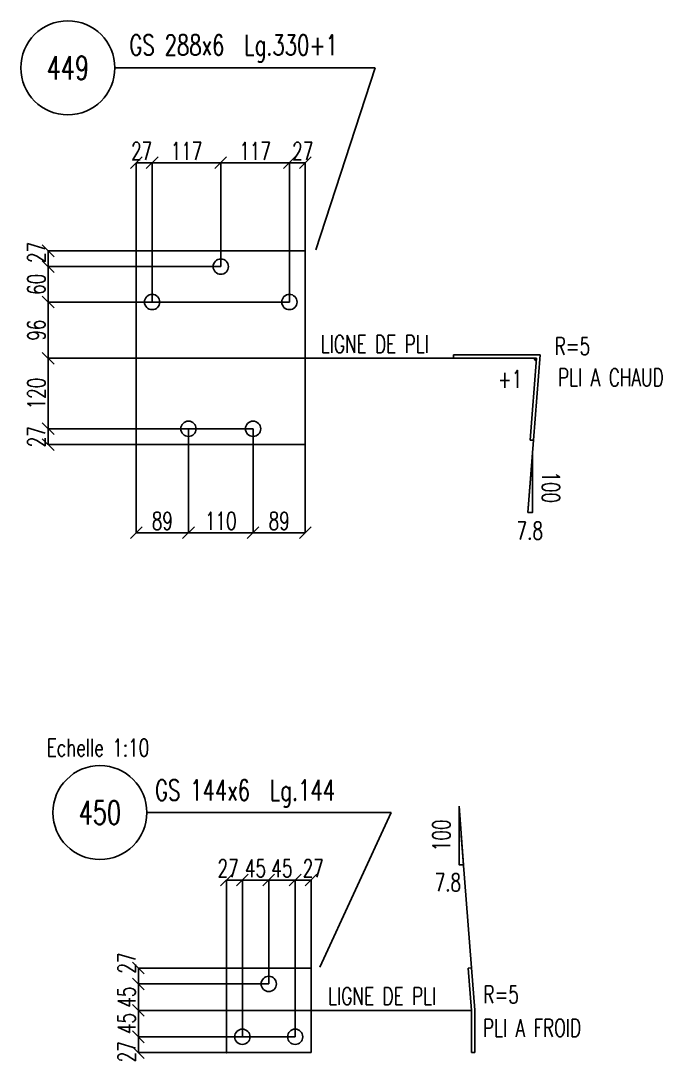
# Model space of a CAD drawing. Extents: x 161763 to 177983, y -163675 to -152195.
# Drawn here: x 173924 to 176108, y -160307 to -156751 of the extents above; entities that cross this region are included whole.
import ezdxf
from ezdxf.enums import TextEntityAlignment as Align

# ---------------------------------------------------------------- set-up
doc = ezdxf.new("R2010")
doc.units = 0
doc.header["$LTSCALE"] = 150
doc.header["$MEASUREMENT"] = 0
doc.layers.get('0').update_dxf_attribs({"linetype": 'CONTINUOUS'})
doc.layers.get('DEFPOINTS').update_dxf_attribs({"linetype": 'CONTINUOUS'})
for name, color, linetype in [('BOLLINI_1', 7, 'CONTINUOUS'), ('FORI', 2, 'CONTINUOUS'), ('LINEE_PIASTRE', 2, 'CONTINUOUS'), ('LS', 7, 'CONTINUOUS'), ('PIASTRE', 5, 'CONTINUOUS'), ('PIEGA', 6, 'CONTINUOUS'), ('PIEGA_F_446_50', 2, 'CONTINUOUS'), ('SEZIONI', 6, 'CONTINUOUS')]:
    doc.layers.add(name, color=color, linetype=linetype)
doc.styles.add('PIEGATI', font='ROMANS8.shx', dxfattribs={"width": 0.7})
doc.styles.add('QUOTE', font='ROMANS8.SHX', dxfattribs={"width": 0.7})
doc.styles.add('RQL', font='ROMANS8.SHX', dxfattribs={"width": 0.7})
doc.styles.add('RS', font='ROMANS8.shx', dxfattribs={"width": 0.7})
doc.styles.get("Standard").update_dxf_attribs({"font": 'ROMANS8.SHX', "width": 0.7})
doc.dimstyles.new('TRATTO', dxfattribs={"dimscale": 0, "dimtxt": 60, "dimasz": 40, "dimexe": 0, "dimexo": 0, "dimgap": 10, "dimtad": 1, "dimrnd": 0.5, "dimdsep": 46, "dimtxsty": 'RS', "dimblk1": 'OBLIQUE', "dimblk2": 'OBLIQUE', "dimsah": 1, "dimcen": 0.09, "dimclrd": 2, "dimclre": 2, "dimclrt": 7, "dimadec": 0, "dimazin": 0, "dimtfac": 1, "dimtix": 1, "dimtmove": 2, "dimatfit": 3, "dimfxl": 1, "dimtolj": 1, "dimtzin": 0, "dimarcsym": 0})

# ---------------------------------------------------------------- blocks, each defined once
blk = doc.blocks.new('MRKR_98')
blk.add_point((0, 0))
at = {"color": 7, "style": 'QUOTE', "width": 0.5, "flags": 1}
for tag, p in [('TI', (3.7, 6.8)), ('NFORI', (3.7, 5.3)), ('AUX2', (3.7, 4.9)), ('FAM', (3.7, 4.5)), ('AUX1', (3.7, 4.2)), ('COMMESSA', (3.7, 3.8)), ('SPESSORE', (3.7, 2.5)), ('SV', (3.7, 1.8)), ('QUA', (3.7, 1.1)), ('DI_S', (3.7, 6.4)), ('D_S', (3.7, 6)), ('E_S', (3.7, 5.7)), ('MD', (3.7, 3.5)), ('MP', (3.7, 3.2)), ('LARGHEZZA', (3.7, 2.8)), ('NP', (3.7, 2.1)), ('PESO', (3.7, 1.4)), ('LUN', (3.7, 0.8)), ('PROF', (3.7, 0.4)), ('POS', (3.7, 0.1))]:
    blk.add_attdef(tag, p, '', height=0.2, dxfattribs=at)
at = {"color": 7, "flags": 1}
for tag, p in [('LAV1', (5.3, 6.9)), ('LAV2', (5.3, 6.5)), ('LAV3', (5.3, 6.2)), ('LAV4', (5.3, 5.9)), ('LAV5', (5.3, 5.5)), ('LAV6', (5.3, 5.2)), ('LAV7', (5.3, 4.9)), ('LAV8', (5.3, 4.5)), ('LAV9', (5.3, 4.2)), ('LAV10', (5.3, 3.9))]:
    blk.add_attdef(tag, p, '', height=0.2, dxfattribs=at)
blk = doc.blocks.new('16')
blk.add_circle((0, 0), 1)
blk = doc.blocks.new('_OBLIQUE')
at = {"color": 0, "linetype": 'ByBlock'}
blk.add_line((-0.5, -0.5), (0.5, 0.5), dxfattribs=at)
blk = doc.blocks.new('*D42')
at = {"layer": 'DEFPOINTS', "color": 0, "transparency": 16777216}
for p in [(174016.8, -158139.9), (174714.8, -158139.9), (174316.8, -158193.9)]:
    blk.add_point(p, dxfattribs=at)
at = {"layer": 'SEZIONI', "color": 2, "lineweight": -2, "transparency": 16777216}
for p, q in [((174714.8, -158139.9), (174016.8, -158139.9)), ((174016.8, -158193.9), (174016.8, -158139.9)), ((174316.8, -158193.9), (174016.8, -158193.9))]:
    blk.add_line(p, q, dxfattribs=at)
at = {"layer": 'SEZIONI', "color": 2, "lineweight": -2, "transparency": 16777216, "xscale": 40, "yscale": 40, "zscale": 40}
for p, rotation in [((174016.8, -158139.9), 90), ((174016.8, -158193.9), 270)]:
    blk.add_blockref('_OBLIQUE', p, dxfattribs=dict(at, rotation=rotation))
at = {"layer": 'SEZIONI', "color": 7, "transparency": 16777216, "insert": (173976.8, -158166.9), "char_height": 60, "attachment_point": 5, "rotation": 90, "style": 'RS'}
blk.add_mtext('\\A1;27', dxfattribs=at)
blk = doc.blocks.new('*D43')
at = {"layer": 'DEFPOINTS', "color": 0, "transparency": 16777216}
for p in [(174016.8, -157899.9), (174316.8, -157899.9), (174714.8, -158139.9)]:
    blk.add_point(p, dxfattribs=at)
at = {"layer": 'SEZIONI', "color": 2, "lineweight": -2, "transparency": 16777216}
for p, q in [((174316.8, -157899.9), (174016.8, -157899.9)), ((174016.8, -158139.9), (174016.8, -157899.9)), ((174714.8, -158139.9), (174016.8, -158139.9))]:
    blk.add_line(p, q, dxfattribs=at)
at = {"layer": 'SEZIONI', "color": 2, "lineweight": -2, "transparency": 16777216, "xscale": 40, "yscale": 40, "zscale": 40}
for p, rotation in [((174016.8, -157899.9), 90), ((174016.8, -158139.9), 270)]:
    blk.add_blockref('_OBLIQUE', p, dxfattribs=dict(at, rotation=rotation))
at = {"layer": 'SEZIONI', "color": 7, "transparency": 16777216, "insert": (173976.8, -158019.9), "char_height": 60, "attachment_point": 5, "rotation": 90, "style": 'RS'}
blk.add_mtext('\\A1;120', dxfattribs=at)
blk = doc.blocks.new('*D44')
at = {"layer": 'DEFPOINTS', "color": 0, "transparency": 16777216}
for p in [(174016.8, -157708.2), (174838.6, -157708.2), (174316.8, -157899.9)]:
    blk.add_point(p, dxfattribs=at)
at = {"layer": 'SEZIONI', "color": 2, "lineweight": -2, "transparency": 16777216}
for p, q in [((174838.6, -157708.2), (174016.8, -157708.2)), ((174016.8, -157899.9), (174016.8, -157708.2)), ((174316.8, -157899.9), (174016.8, -157899.9))]:
    blk.add_line(p, q, dxfattribs=at)
at = {"layer": 'SEZIONI', "color": 2, "lineweight": -2, "transparency": 16777216, "xscale": 40, "yscale": 40, "zscale": 40}
for p, rotation in [((174016.8, -157708.2), 90), ((174016.8, -157899.9), 270)]:
    blk.add_blockref('_OBLIQUE', p, dxfattribs=dict(at, rotation=rotation))
at = {"layer": 'SEZIONI', "color": 7, "transparency": 16777216, "insert": (173976.8, -157804.1), "char_height": 60, "attachment_point": 5, "rotation": 90, "style": 'RS'}
blk.add_mtext('\\A1;96', dxfattribs=at)
blk = doc.blocks.new('*D45')
at = {"layer": 'DEFPOINTS', "color": 0, "transparency": 16777216}
for p in [(174016.8, -157587.7), (174604.8, -157587.7), (174838.6, -157708.2)]:
    blk.add_point(p, dxfattribs=at)
at = {"layer": 'SEZIONI', "color": 2, "lineweight": -2, "transparency": 16777216}
for p, q in [((174604.8, -157587.7), (174016.8, -157587.7)), ((174016.8, -157708.2), (174016.8, -157587.7)), ((174838.6, -157708.2), (174016.8, -157708.2))]:
    blk.add_line(p, q, dxfattribs=at)
at = {"layer": 'SEZIONI', "color": 2, "lineweight": -2, "transparency": 16777216, "xscale": 40, "yscale": 40, "zscale": 40}
for p, rotation in [((174016.8, -157587.7), 90), ((174016.8, -157708.2), 270)]:
    blk.add_blockref('_OBLIQUE', p, dxfattribs=dict(at, rotation=rotation))
at = {"layer": 'SEZIONI', "color": 7, "transparency": 16777216, "insert": (173976.8, -157647.9), "char_height": 60, "attachment_point": 5, "rotation": 90, "style": 'RS'}
blk.add_mtext('\\A1;60', dxfattribs=at)
blk = doc.blocks.new('*D46')
at = {"layer": 'DEFPOINTS', "color": 0, "transparency": 16777216}
for p in [(174016.8, -157533.9), (174316.8, -157533.9), (174604.8, -157587.7)]:
    blk.add_point(p, dxfattribs=at)
at = {"layer": 'SEZIONI', "color": 2, "lineweight": -2, "transparency": 16777216}
for p, q in [((174316.8, -157533.9), (174016.8, -157533.9)), ((174016.8, -157587.7), (174016.8, -157533.9)), ((174604.8, -157587.7), (174016.8, -157587.7))]:
    blk.add_line(p, q, dxfattribs=at)
at = {"layer": 'SEZIONI', "color": 2, "lineweight": -2, "transparency": 16777216, "xscale": 40, "yscale": 40, "zscale": 40}
for p, rotation in [((174016.8, -157533.9), 90), ((174016.8, -157587.7), 270)]:
    blk.add_blockref('_OBLIQUE', p, dxfattribs=dict(at, rotation=rotation))
at = {"layer": 'SEZIONI', "color": 7, "transparency": 16777216, "insert": (173976.8, -157539.1), "char_height": 60, "attachment_point": 5, "rotation": 90, "style": 'RS'}
blk.add_mtext('\\A1;27', dxfattribs=at)
blk = doc.blocks.new('*D47')
at = {"layer": 'DEFPOINTS', "color": 0, "transparency": 16777216}
for p in [(174371, -157233.9), (174316.8, -157533.9), (174371, -157708.2)]:
    blk.add_point(p, dxfattribs=at)
at = {"layer": 'SEZIONI', "color": 2, "lineweight": -2, "transparency": 16777216}
for p, q in [((174316.8, -157533.9), (174316.8, -157233.9)), ((174316.8, -157233.9), (174371, -157233.9)), ((174371, -157708.2), (174371, -157233.9))]:
    blk.add_line(p, q, dxfattribs=at)
at = {"layer": 'SEZIONI', "color": 2, "lineweight": -2, "transparency": 16777216, "xscale": 40, "yscale": 40, "zscale": 40, "rotation": 180}
blk.add_blockref('_OBLIQUE', (174316.8, -157233.9), dxfattribs=at)
at = {"layer": 'SEZIONI', "color": 2, "lineweight": -2, "transparency": 16777216, "xscale": 40, "yscale": 40, "zscale": 40}
blk.add_blockref('_OBLIQUE', (174371, -157233.9), dxfattribs=at)
at = {"layer": 'SEZIONI', "color": 7, "transparency": 16777216, "insert": (174335.3, -157193.9), "char_height": 60, "attachment_point": 5, "style": 'RS'}
blk.add_mtext('\\A1;27', dxfattribs=at)
blk = doc.blocks.new('*D48')
at = {"layer": 'DEFPOINTS', "color": 0, "transparency": 16777216}
for p in [(174604.8, -157233.9), (174604.8, -157587.7), (174371, -157708.2)]:
    blk.add_point(p, dxfattribs=at)
at = {"layer": 'SEZIONI', "color": 2, "lineweight": -2, "transparency": 16777216}
for p, q in [((174371, -157708.2), (174371, -157233.9)), ((174371, -157233.9), (174604.8, -157233.9)), ((174604.8, -157587.7), (174604.8, -157233.9))]:
    blk.add_line(p, q, dxfattribs=at)
at = {"layer": 'SEZIONI', "color": 2, "lineweight": -2, "transparency": 16777216, "xscale": 40, "yscale": 40, "zscale": 40, "rotation": 180}
blk.add_blockref('_OBLIQUE', (174371, -157233.9), dxfattribs=at)
at = {"layer": 'SEZIONI', "color": 2, "lineweight": -2, "transparency": 16777216, "xscale": 40, "yscale": 40, "zscale": 40}
blk.add_blockref('_OBLIQUE', (174604.8, -157233.9), dxfattribs=at)
at = {"layer": 'SEZIONI', "color": 7, "transparency": 16777216, "insert": (174487.9, -157193.9), "char_height": 60, "attachment_point": 5, "style": 'RS'}
blk.add_mtext('\\A1;117', dxfattribs=at)
blk = doc.blocks.new('*D49')
at = {"layer": 'DEFPOINTS', "color": 0, "transparency": 16777216}
for p in [(174838.6, -157233.9), (174604.8, -157587.7), (174838.6, -157708.2)]:
    blk.add_point(p, dxfattribs=at)
at = {"layer": 'SEZIONI', "color": 2, "lineweight": -2, "transparency": 16777216}
for p, q in [((174604.8, -157587.7), (174604.8, -157233.9)), ((174604.8, -157233.9), (174838.6, -157233.9)), ((174838.6, -157708.2), (174838.6, -157233.9))]:
    blk.add_line(p, q, dxfattribs=at)
at = {"layer": 'SEZIONI', "color": 2, "lineweight": -2, "transparency": 16777216, "xscale": 40, "yscale": 40, "zscale": 40, "rotation": 180}
blk.add_blockref('_OBLIQUE', (174604.8, -157233.9), dxfattribs=at)
at = {"layer": 'SEZIONI', "color": 2, "lineweight": -2, "transparency": 16777216, "xscale": 40, "yscale": 40, "zscale": 40}
blk.add_blockref('_OBLIQUE', (174838.6, -157233.9), dxfattribs=at)
at = {"layer": 'SEZIONI', "color": 7, "transparency": 16777216, "insert": (174721.7, -157193.9), "char_height": 60, "attachment_point": 5, "style": 'RS'}
blk.add_mtext('\\A1;117', dxfattribs=at)
blk = doc.blocks.new('*D50')
at = {"layer": 'DEFPOINTS', "color": 0, "transparency": 16777216}
for p in [(174892.8, -157233.9), (174892.8, -157533.9), (174838.6, -157708.2)]:
    blk.add_point(p, dxfattribs=at)
at = {"layer": 'SEZIONI', "color": 2, "lineweight": -2, "transparency": 16777216}
for p, q in [((174838.6, -157708.2), (174838.6, -157233.9)), ((174838.6, -157233.9), (174892.8, -157233.9)), ((174892.8, -157533.9), (174892.8, -157233.9))]:
    blk.add_line(p, q, dxfattribs=at)
at = {"layer": 'SEZIONI', "color": 2, "lineweight": -2, "transparency": 16777216, "xscale": 40, "yscale": 40, "zscale": 40, "rotation": 180}
blk.add_blockref('_OBLIQUE', (174838.6, -157233.9), dxfattribs=at)
at = {"layer": 'SEZIONI', "color": 2, "lineweight": -2, "transparency": 16777216, "xscale": 40, "yscale": 40, "zscale": 40}
blk.add_blockref('_OBLIQUE', (174892.8, -157233.9), dxfattribs=at)
at = {"layer": 'SEZIONI', "color": 7, "transparency": 16777216, "insert": (174884.2, -157193.9), "char_height": 60, "attachment_point": 5, "style": 'RS'}
blk.add_mtext('\\A1;27', dxfattribs=at)
blk = doc.blocks.new('*D51')
at = {"layer": 'DEFPOINTS', "color": 0, "transparency": 16777216}
for p in [(174494.8, -158139.9), (174316.8, -158193.9), (174494.8, -158493.9)]:
    blk.add_point(p, dxfattribs=at)
at = {"layer": 'SEZIONI', "color": 2, "lineweight": -2, "transparency": 16777216}
for p, q in [((174494.8, -158139.9), (174494.8, -158493.9)), ((174316.8, -158193.9), (174316.8, -158493.9)), ((174316.8, -158493.9), (174494.8, -158493.9))]:
    blk.add_line(p, q, dxfattribs=at)
at = {"layer": 'SEZIONI', "color": 2, "lineweight": -2, "transparency": 16777216, "xscale": 40, "yscale": 40, "zscale": 40, "rotation": 180}
blk.add_blockref('_OBLIQUE', (174316.8, -158493.9), dxfattribs=at)
at = {"layer": 'SEZIONI', "color": 2, "lineweight": -2, "transparency": 16777216, "xscale": 40, "yscale": 40, "zscale": 40}
blk.add_blockref('_OBLIQUE', (174494.8, -158493.9), dxfattribs=at)
at = {"layer": 'SEZIONI', "color": 7, "transparency": 16777216, "insert": (174405.8, -158453.9), "char_height": 60, "attachment_point": 5, "style": 'RS'}
blk.add_mtext('\\A1;89', dxfattribs=at)
blk = doc.blocks.new('*D52')
at = {"layer": 'DEFPOINTS', "color": 0, "transparency": 16777216}
for p in [(174494.8, -158139.9), (174714.8, -158139.9), (174714.8, -158493.9)]:
    blk.add_point(p, dxfattribs=at)
at = {"layer": 'SEZIONI', "color": 2, "lineweight": -2, "transparency": 16777216}
for p, q in [((174494.8, -158139.9), (174494.8, -158493.9)), ((174714.8, -158139.9), (174714.8, -158493.9)), ((174494.8, -158493.9), (174714.8, -158493.9))]:
    blk.add_line(p, q, dxfattribs=at)
at = {"layer": 'SEZIONI', "color": 2, "lineweight": -2, "transparency": 16777216, "xscale": 40, "yscale": 40, "zscale": 40, "rotation": 180}
blk.add_blockref('_OBLIQUE', (174494.8, -158493.9), dxfattribs=at)
at = {"layer": 'SEZIONI', "color": 2, "lineweight": -2, "transparency": 16777216, "xscale": 40, "yscale": 40, "zscale": 40}
blk.add_blockref('_OBLIQUE', (174714.8, -158493.9), dxfattribs=at)
at = {"layer": 'SEZIONI', "color": 7, "transparency": 16777216, "insert": (174604.8, -158453.9), "char_height": 60, "attachment_point": 5, "style": 'RS'}
blk.add_mtext('\\A1;110', dxfattribs=at)
blk = doc.blocks.new('*D53')
at = {"layer": 'DEFPOINTS', "color": 0, "transparency": 16777216}
for p in [(174714.8, -158139.9), (174892.8, -158193.9), (174892.8, -158493.9)]:
    blk.add_point(p, dxfattribs=at)
at = {"layer": 'SEZIONI', "color": 2, "lineweight": -2, "transparency": 16777216}
for p, q in [((174714.8, -158139.9), (174714.8, -158493.9)), ((174892.8, -158193.9), (174892.8, -158493.9)), ((174714.8, -158493.9), (174892.8, -158493.9))]:
    blk.add_line(p, q, dxfattribs=at)
at = {"layer": 'SEZIONI', "color": 2, "lineweight": -2, "transparency": 16777216, "xscale": 40, "yscale": 40, "zscale": 40, "rotation": 180}
blk.add_blockref('_OBLIQUE', (174714.8, -158493.9), dxfattribs=at)
at = {"layer": 'SEZIONI', "color": 2, "lineweight": -2, "transparency": 16777216, "xscale": 40, "yscale": 40, "zscale": 40}
blk.add_blockref('_OBLIQUE', (174892.8, -158493.9), dxfattribs=at)
at = {"layer": 'SEZIONI', "color": 7, "transparency": 16777216, "insert": (174803.8, -158453.9), "char_height": 60, "attachment_point": 5, "style": 'RS'}
blk.add_mtext('\\A1;89', dxfattribs=at)
blk = doc.blocks.new('*D61')
at = {"layer": 'DEFPOINTS', "color": 0, "transparency": 16777216}
for p in [(174324.3, -160210.8), (174858.3, -160210.8), (174624.3, -160264.8)]:
    blk.add_point(p, dxfattribs=at)
at = {"layer": 'SEZIONI', "color": 2, "lineweight": -2, "transparency": 16777216}
for p, q in [((174858.3, -160210.8), (174324.3, -160210.8)), ((174324.3, -160264.8), (174324.3, -160210.8)), ((174624.3, -160264.8), (174324.3, -160264.8))]:
    blk.add_line(p, q, dxfattribs=at)
at = {"layer": 'SEZIONI', "color": 2, "lineweight": -2, "transparency": 16777216, "xscale": 40, "yscale": 40, "zscale": 40}
for p, rotation in [((174324.3, -160210.8), 90), ((174324.3, -160264.8), 270)]:
    blk.add_blockref('_OBLIQUE', p, dxfattribs=dict(at, rotation=rotation))
at = {"layer": 'SEZIONI', "color": 7, "transparency": 16777216, "insert": (174284.3, -160261.8), "char_height": 60, "attachment_point": 5, "rotation": 90, "style": 'RS'}
blk.add_mtext('\\A1;27', dxfattribs=at)
blk = doc.blocks.new('*D62')
at = {"layer": 'DEFPOINTS', "color": 0, "transparency": 16777216}
for p in [(174324.3, -160120.8), (174624.3, -160120.8), (174858.3, -160210.8)]:
    blk.add_point(p, dxfattribs=at)
at = {"layer": 'SEZIONI', "color": 2, "lineweight": -2, "transparency": 16777216}
for p, q in [((174624.3, -160120.8), (174324.3, -160120.8)), ((174324.3, -160210.8), (174324.3, -160120.8)), ((174858.3, -160210.8), (174324.3, -160210.8))]:
    blk.add_line(p, q, dxfattribs=at)
at = {"layer": 'SEZIONI', "color": 2, "lineweight": -2, "transparency": 16777216, "xscale": 40, "yscale": 40, "zscale": 40}
for p, rotation in [((174324.3, -160120.8), 90), ((174324.3, -160210.8), 270)]:
    blk.add_blockref('_OBLIQUE', p, dxfattribs=dict(at, rotation=rotation))
at = {"layer": 'SEZIONI', "color": 7, "transparency": 16777216, "insert": (174284.3, -160165.8), "char_height": 60, "attachment_point": 5, "rotation": 90, "style": 'RS'}
blk.add_mtext('\\A1;45', dxfattribs=at)
blk = doc.blocks.new('*D63')
at = {"layer": 'DEFPOINTS', "color": 0, "transparency": 16777216}
for p in [(174324.3, -160030.8), (174768.3, -160030.8), (174624.3, -160120.8)]:
    blk.add_point(p, dxfattribs=at)
at = {"layer": 'SEZIONI', "color": 2, "lineweight": -2, "transparency": 16777216}
for p, q in [((174768.3, -160030.8), (174324.3, -160030.8)), ((174324.3, -160120.8), (174324.3, -160030.8)), ((174624.3, -160120.8), (174324.3, -160120.8))]:
    blk.add_line(p, q, dxfattribs=at)
at = {"layer": 'SEZIONI', "color": 2, "lineweight": -2, "transparency": 16777216, "xscale": 40, "yscale": 40, "zscale": 40}
for p, rotation in [((174324.3, -160030.8), 90), ((174324.3, -160120.8), 270)]:
    blk.add_blockref('_OBLIQUE', p, dxfattribs=dict(at, rotation=rotation))
at = {"layer": 'SEZIONI', "color": 7, "transparency": 16777216, "insert": (174284.3, -160075.8), "char_height": 60, "attachment_point": 5, "rotation": 90, "style": 'RS'}
blk.add_mtext('\\A1;45', dxfattribs=at)
blk = doc.blocks.new('*D64')
at = {"layer": 'DEFPOINTS', "color": 0, "transparency": 16777216}
for p in [(174324.3, -159976.8), (174624.3, -159976.8), (174768.3, -160030.8)]:
    blk.add_point(p, dxfattribs=at)
at = {"layer": 'SEZIONI', "color": 2, "lineweight": -2, "transparency": 16777216}
for p, q in [((174624.3, -159976.8), (174324.3, -159976.8)), ((174324.3, -160030.8), (174324.3, -159976.8)), ((174768.3, -160030.8), (174324.3, -160030.8))]:
    blk.add_line(p, q, dxfattribs=at)
at = {"layer": 'SEZIONI', "color": 2, "lineweight": -2, "transparency": 16777216, "xscale": 40, "yscale": 40, "zscale": 40}
for p, rotation in [((174324.3, -159976.8), 90), ((174324.3, -160030.8), 270)]:
    blk.add_blockref('_OBLIQUE', p, dxfattribs=dict(at, rotation=rotation))
at = {"layer": 'SEZIONI', "color": 7, "transparency": 16777216, "insert": (174284.3, -159959.5), "char_height": 60, "attachment_point": 5, "rotation": 90, "style": 'RS'}
blk.add_mtext('\\A1;27', dxfattribs=at)
blk = doc.blocks.new('*D65')
at = {"layer": 'DEFPOINTS', "color": 0, "transparency": 16777216}
for p in [(174678.3, -159676.8), (174624.3, -159976.8), (174678.3, -160210.8)]:
    blk.add_point(p, dxfattribs=at)
at = {"layer": 'SEZIONI', "color": 2, "lineweight": -2, "transparency": 16777216}
for p, q in [((174624.3, -159976.8), (174624.3, -159676.8)), ((174624.3, -159676.8), (174678.3, -159676.8)), ((174678.3, -160210.8), (174678.3, -159676.8))]:
    blk.add_line(p, q, dxfattribs=at)
at = {"layer": 'SEZIONI', "color": 2, "lineweight": -2, "transparency": 16777216, "xscale": 40, "yscale": 40, "zscale": 40, "rotation": 180}
blk.add_blockref('_OBLIQUE', (174624.3, -159676.8), dxfattribs=at)
at = {"layer": 'SEZIONI', "color": 2, "lineweight": -2, "transparency": 16777216, "xscale": 40, "yscale": 40, "zscale": 40}
blk.add_blockref('_OBLIQUE', (174678.3, -159676.8), dxfattribs=at)
at = {"layer": 'SEZIONI', "color": 7, "transparency": 16777216, "insert": (174629.8, -159636.8), "char_height": 60, "attachment_point": 5, "style": 'RS'}
blk.add_mtext('\\A1;27', dxfattribs=at)
blk = doc.blocks.new('*D66')
at = {"layer": 'DEFPOINTS', "color": 0, "transparency": 16777216}
for p in [(174768.3, -159676.8), (174768.3, -160030.8), (174678.3, -160210.8)]:
    blk.add_point(p, dxfattribs=at)
at = {"layer": 'SEZIONI', "color": 2, "lineweight": -2, "transparency": 16777216}
for p, q in [((174678.3, -160210.8), (174678.3, -159676.8)), ((174678.3, -159676.8), (174768.3, -159676.8)), ((174768.3, -160030.8), (174768.3, -159676.8))]:
    blk.add_line(p, q, dxfattribs=at)
at = {"layer": 'SEZIONI', "color": 2, "lineweight": -2, "transparency": 16777216, "xscale": 40, "yscale": 40, "zscale": 40, "rotation": 180}
blk.add_blockref('_OBLIQUE', (174678.3, -159676.8), dxfattribs=at)
at = {"layer": 'SEZIONI', "color": 2, "lineweight": -2, "transparency": 16777216, "xscale": 40, "yscale": 40, "zscale": 40}
blk.add_blockref('_OBLIQUE', (174768.3, -159676.8), dxfattribs=at)
at = {"layer": 'SEZIONI', "color": 7, "transparency": 16777216, "insert": (174723.3, -159636.8), "char_height": 60, "attachment_point": 5, "style": 'RS'}
blk.add_mtext('\\A1;45', dxfattribs=at)
blk = doc.blocks.new('*D67')
at = {"layer": 'DEFPOINTS', "color": 0, "transparency": 16777216}
for p in [(174858.3, -159676.8), (174768.3, -160030.8), (174858.3, -160210.8)]:
    blk.add_point(p, dxfattribs=at)
at = {"layer": 'SEZIONI', "color": 2, "lineweight": -2, "transparency": 16777216}
for p, q in [((174768.3, -160030.8), (174768.3, -159676.8)), ((174768.3, -159676.8), (174858.3, -159676.8)), ((174858.3, -160210.8), (174858.3, -159676.8))]:
    blk.add_line(p, q, dxfattribs=at)
at = {"layer": 'SEZIONI', "color": 2, "lineweight": -2, "transparency": 16777216, "xscale": 40, "yscale": 40, "zscale": 40, "rotation": 180}
blk.add_blockref('_OBLIQUE', (174768.3, -159676.8), dxfattribs=at)
at = {"layer": 'SEZIONI', "color": 2, "lineweight": -2, "transparency": 16777216, "xscale": 40, "yscale": 40, "zscale": 40}
blk.add_blockref('_OBLIQUE', (174858.3, -159676.8), dxfattribs=at)
at = {"layer": 'SEZIONI', "color": 7, "transparency": 16777216, "insert": (174813.3, -159636.8), "char_height": 60, "attachment_point": 5, "style": 'RS'}
blk.add_mtext('\\A1;45', dxfattribs=at)
blk = doc.blocks.new('*D68')
at = {"layer": 'DEFPOINTS', "color": 0, "transparency": 16777216}
for p in [(174912.3, -159676.8), (174912.3, -159976.8), (174858.3, -160210.8)]:
    blk.add_point(p, dxfattribs=at)
at = {"layer": 'SEZIONI', "color": 2, "lineweight": -2, "transparency": 16777216}
for p, q in [((174858.3, -160210.8), (174858.3, -159676.8)), ((174858.3, -159676.8), (174912.3, -159676.8)), ((174912.3, -159976.8), (174912.3, -159676.8))]:
    blk.add_line(p, q, dxfattribs=at)
at = {"layer": 'SEZIONI', "color": 2, "lineweight": -2, "transparency": 16777216, "xscale": 40, "yscale": 40, "zscale": 40, "rotation": 180}
blk.add_blockref('_OBLIQUE', (174858.3, -159676.8), dxfattribs=at)
at = {"layer": 'SEZIONI', "color": 2, "lineweight": -2, "transparency": 16777216, "xscale": 40, "yscale": 40, "zscale": 40}
blk.add_blockref('_OBLIQUE', (174912.3, -159676.8), dxfattribs=at)
at = {"layer": 'SEZIONI', "color": 7, "transparency": 16777216, "insert": (174920, -159636.8), "char_height": 60, "attachment_point": 5, "style": 'RS'}
blk.add_mtext('\\A1;27', dxfattribs=at)
blk = doc.blocks.new('LPIEGA')
at = {"color": 0, "linetype": 'ByBlock'}
blk.add_line((0, 0), (1, 0), dxfattribs=at)
at = {"color": 0}
for tag, p in [('VUOTO3', (1, 13)), ('VUOTO2', (1, 11)), ('VUOTO1', (1, 9))]:
    blk.add_attdef(tag, p, '', height=1, dxfattribs=at)
at = {"color": 0, "flags": 1}
for tag, p in [('ANG_PIE', (1, 7)), ('INC_PIE', (1, 5)), ('CF', (1, 3)), ('RAGGIO', (1, 1))]:
    blk.add_attdef(tag, p, '', height=1, dxfattribs=at)
blk = doc.blocks.new('xxx')
blk.add_circle((0, 0), 8)
at = {"color": 3, "style": 'RQL', "width": 0.7}
blk.add_attdef('POS', text='', height=4, dxfattribs=at).set_placement((0, 0), align=Align.MIDDLE)
at = {"style": 'RQL', "width": 0.7, "flags": 1}
for tag, p in [('POS1', (-0.39, -5.42)), ('TIPO', (-0.39, -8.66))]:
    blk.add_attdef(tag, p, '', height=2, dxfattribs=at)

msp = doc.modelspace()

# ---------------------------------------------------------------- linework, layer by layer
at = {"layer": 'LINEE_PIASTRE'}
for p, q in [((174316.798, -157533.936), (174892.798, -157533.936)), ((174316.798, -157533.936), (174316.798, -158193.936)), ((174892.798, -158193.936), (174892.798, -157533.936)), ((174316.798, -158193.936), (174892.798, -158193.936)), ((174912.333, -159976.775), (174624.333, -159976.775)), ((174624.333, -159976.775), (174624.333, -160264.775)), ((174912.333, -160264.775), (174912.333, -159976.775)), ((174624.333, -160264.775), (174912.333, -160264.775))]:
    msp.add_line(p, q, dxfattribs=at)
at = {"layer": 'LS', "color": 6}
for p, q in [((174243.813, -156910.642), (175130.309, -156910.642)), ((174892.798, -157899.936), (175398.243, -157899.936)), ((175670.456, -158179.229), (175651.242, -158425.563)), ((174352.988, -159447.141), (175185.256, -159447.141)), ((175459.462, -159976.278), (175424.248, -159524.826))]:
    msp.add_line(p, q, dxfattribs=at)
for points in [[(174928.237, -157530.218), (175130.309, -156910.642)], [(174942.655, -159973.621), (175185.256, -159447.141)]]:
    msp.add_lwpolyline(points, dxfattribs=at)
for points in [[(175651.242, -158425.563), (175666.842, -158425.563), (175666.842, -158225.563)], [(175416.448, -159424.826), (175416.448, -159624.826), (175432.048, -159624.826)]]:
    msp.add_lwpolyline(points, close=True, dxfattribs=at)
at = {"layer": 'PIEGA'}
for p, q in [((174892.798, -157899.936), (174316.798, -157899.936)), ((174624.333, -160120.775), (174912.333, -160120.775))]:
    msp.add_line(p, q, dxfattribs=at)
at = {"layer": 'PIEGA_F_446_50', "color": 2}
for p, q in [((175398.243, -157887.936), (175693.177, -157887.936)), ((175447.498, -159977.211), (175459.462, -159976.278)), ((175458.696, -160120.775), (175447.498, -159977.211)), ((175470.696, -160120.308), (175459.462, -159976.278)), ((175458.696, -160264.775), (175458.696, -160120.775))]:
    msp.add_line(p, q, dxfattribs=at)
at = {"layer": 'PIEGA_F_446_50', "color": 2, "const_width": 2.5}
msp.add_lwpolyline([(175457.446, -160120.775, 1), (175459.946, -160120.775, 1)], format="xyb", close=True, dxfattribs=at)
at = {"layer": 'SEZIONI', "color": 2}
for p, q in [((175398.243, -157899.936), (175398.243, -157887.936)), ((175398.243, -157899.936), (175680.205, -157899.936)), ((175680.205, -157899.936), (175658.493, -158178.296)), ((175693.177, -157887.936), (175670.456, -158179.229)), ((175670.456, -158179.229), (175658.493, -158178.296)), ((175470.696, -160264.775), (175470.696, -160120.308)), ((175470.696, -160264.775), (175458.696, -160264.775))]:
    msp.add_line(p, q, dxfattribs=at)
at = {"layer": 'SEZIONI'}
msp.add_line((174912.333, -160120.775), (175458.696, -160120.775), dxfattribs=at)
at = {"layer": 'SEZIONI', "color": 2, "const_width": 9.75}
msp.add_lwpolyline([(175675.08, -157899.936, 0.39159353), (175679.806, -157905.045, 0.39159353)], format="xyb", dxfattribs=at)

# ---------------------------------------------------------------- block references
at = {"layer": 'BOLLINI_1', "xscale": 20, "yscale": 20, "zscale": 20}
for p, values in [((174083.813, -156910.642), {'POS': '449'}), ((174192.988, -159447.141), {'POS': '450'})]:
    msp.add_blockref('xxx', p, dxfattribs=at).add_auto_attribs(values)
at = {"layer": 'FORI', "yscale": 26, "zscale": 26}
for p, xscale, rotation in [((174604.798, -157587.661), -26, 134.9999999999999), ((174370.987, -157708.211), -26, 134.9999999999999), ((174838.609, -157708.211), -26, 134.9999999999999), ((174678.333, -160210.775), 26, 45.00000000000658), ((174858.333, -160210.775), 26, 45.00000000000658)]:
    msp.add_blockref('16', p, dxfattribs=dict(at, xscale=xscale, rotation=rotation))
for p, xscale in [((174494.798, -158139.936), 26), ((174714.798, -158139.936), -26), ((174768.333, -160030.775), 26)]:
    msp.add_blockref('16', p, dxfattribs=dict(at, xscale=xscale))
at = {"layer": 'PIASTRE'}
ref = msp.add_blockref('MRKR_98', (174316.798, -158193.936), dxfattribs=dict(at, xscale=2, yscale=2, zscale=2))
ref.add_attrib('PROF', 'GS 288x6  Lg.330+1', (174293.708, -156867.847), dxfattribs={"layer": '0', "color": 2, "height": 70, "style": 'QUOTE', "width": 0.7})
ref = msp.add_blockref('MRKR_98', (174624.333, -160264.775), dxfattribs=dict(at, xscale=2, yscale=2, zscale=2))
ref.add_attrib('PROF', 'GS 144x6  Lg.144', (174380.863, -159405.847), dxfattribs={"layer": '0', "color": 2, "height": 70, "style": 'PIEGATI', "width": 0.7})
at = {"layer": 'PIEGA_F_446_50'}
ref = msp.add_blockref('LPIEGA', (174892.798, -157899.936), dxfattribs=dict(at, xscale=576, zscale=576, rotation=180))
ref.add_attrib('RAGGIO', 'R=5', (175742.637, -157888.562), dxfattribs={"layer": '0', "color": 7, "height": 60, "style": 'RS', "width": 0.7})
ref.add_attrib('CF', 'PLI A CHAUD', (175753.857, -157995.058), dxfattribs={"layer": '0', "color": 7, "height": 60, "style": 'RS', "width": 0.7})
ref = msp.add_blockref('LPIEGA', (174624.333, -160120.775), dxfattribs=dict(at, xscale=288, zscale=288))
ref.add_attrib('RAGGIO', 'R=5', (175499.828, -160096.772), dxfattribs={"layer": '0', "color": 7, "height": 60, "style": 'RS', "width": 0.7})
ref.add_attrib('CF', 'PLI A FROID', (175497.826, -160210.379), dxfattribs={"layer": '0', "color": 7, "height": 60, "style": 'RS', "width": 0.7})

# ---------------------------------------------------------------- texts
at = {"color": 7, "style": 'RS', "width": 0.7}
for p in [(174945.053, -157881.607), (174970.461, -160102.446)]:
    msp.add_text('LIGNE DE PLI', height=60, dxfattribs=at).set_placement(p)
at = {"layer": 'LS', "color": 7, "style": 'RS', "width": 0.7}
for s, p in [('+1', (175590.818, -157970.723)), ('7.8', (175657.608, -158486.883)), ('7.8', (175378.606, -159684.826))]:
    msp.add_text(s, height=60, dxfattribs=at).set_placement(p, align=Align.MIDDLE)
for rotation, p in [(270, (175729.468, -158338.94)), (90, (175356.448, -159524.826))]:
    msp.add_text('100', height=60, rotation=rotation, dxfattribs=at).set_placement(p, align=Align.MIDDLE)
msp.add_text('Echelle 1:10', height=60, dxfattribs=at).set_placement((174011.809, -159256.063))

# ---------------------------------------------------------------- dimensions: what is measured, and where the dimension line sits
at = {"layer": 'SEZIONI'}
for base, p1, p2, picture, middle in [((174370.987, -157233.936), (174316.798, -157533.936), (174370.987, -157708.211), '*D47', (174335.307, -157193.936)), ((174892.798, -157233.936), (174838.609, -157708.211), (174892.798, -157533.936), '*D50', (174884.186, -157193.936)), ((174678.333, -159676.775), (174624.333, -159976.775), (174678.333, -160210.775), '*D65', (174629.795, -159636.775)), ((174912.333, -159676.775), (174858.333, -160210.775), (174912.333, -159976.775), '*D68', (174919.97, -159636.775))]:
    dim = msp.add_linear_dim(base=base, p1=p1, p2=p2, text='27', dimstyle='TRATTO', override={"dimscale": 1}, dxfattribs=at)
    dim.commit()
    dim.dimension.update_dxf_attribs({"geometry": picture, "text_midpoint": middle, "dimtype": 160})
for base, p1, p2, text, picture, middle in [((174604.798, -157233.936), (174370.987, -157708.211), (174604.798, -157587.661), '117', '*D48', (174487.893, -157193.936)), ((174838.609, -157233.936), (174604.798, -157587.661), (174838.609, -157708.211), '117', '*D49', (174721.704, -157193.936)), ((174494.798, -158493.936), (174316.798, -158193.936), (174494.798, -158139.936), '89', '*D51', (174405.798, -158453.936)), ((174714.798, -158493.936), (174494.798, -158139.936), (174714.798, -158139.936), '110', '*D52', (174604.798, -158453.936)), ((174892.798, -158493.936), (174714.798, -158139.936), (174892.798, -158193.936), '89', '*D53', (174803.798, -158453.936)), ((174768.333, -159676.775), (174678.333, -160210.775), (174768.333, -160030.775), '45', '*D66', (174723.333, -159636.775)), ((174858.333, -159676.775), (174768.333, -160030.775), (174858.333, -160210.775), '45', '*D67', (174813.333, -159636.775))]:
    dim = msp.add_linear_dim(base=base, p1=p1, p2=p2, text=text, dimstyle='TRATTO', override={"dimscale": 1}, dxfattribs=at)
    dim.commit()
    dim.dimension.update_dxf_attribs({"geometry": picture, "text_midpoint": middle})
for base, p1, p2, picture, middle in [((174016.798, -157533.936), (174604.798, -157587.661), (174316.798, -157533.936), '*D46', (173976.798, -157539.105)), ((174016.798, -158139.936), (174316.798, -158193.936), (174714.798, -158139.936), '*D42', (173976.798, -158166.936)), ((174324.333, -159976.775), (174768.333, -160030.775), (174624.333, -159976.775), '*D64', (174284.333, -159959.499)), ((174324.333, -160210.775), (174624.333, -160264.775), (174858.333, -160210.775), '*D61', (174284.333, -160261.8))]:
    dim = msp.add_linear_dim(base=base, p1=p1, p2=p2, angle=90, text='27', dimstyle='TRATTO', override={"dimscale": 1}, dxfattribs=at)
    dim.commit()
    dim.dimension.update_dxf_attribs({"geometry": picture, "text_midpoint": middle, "dimtype": 160})
for base, p1, p2, text, picture, middle in [((174016.798, -157587.661), (174838.609, -157708.211), (174604.798, -157587.661), '60', '*D45', (173976.798, -157647.936)), ((174016.798, -157708.211), (174316.798, -157899.936), (174838.609, -157708.211), '96', '*D44', (173976.798, -157804.073)), ((174016.798, -157899.936), (174714.798, -158139.936), (174316.798, -157899.936), '120', '*D43', (173976.798, -158019.936)), ((174324.333, -160030.775), (174624.333, -160120.775), (174768.333, -160030.775), '45', '*D63', (174284.333, -160075.775)), ((174324.333, -160120.775), (174858.333, -160210.775), (174624.333, -160120.775), '45', '*D62', (174284.333, -160165.775))]:
    dim = msp.add_linear_dim(base=base, p1=p1, p2=p2, angle=90, text=text, dimstyle='TRATTO', override={"dimscale": 1}, dxfattribs=at)
    dim.commit()
    dim.dimension.update_dxf_attribs({"geometry": picture, "text_midpoint": middle})

doc.saveas('drawing.dxf')
